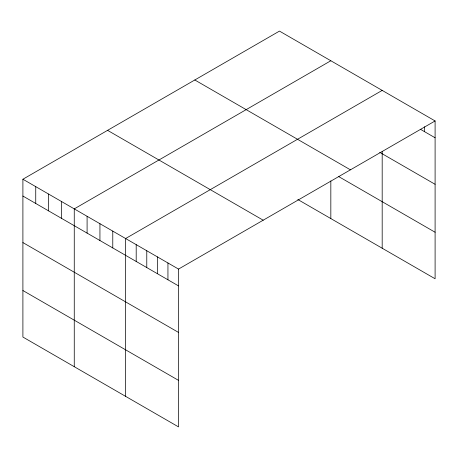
<?xml version="1.0" encoding="UTF-8"?>
<svg xmlns="http://www.w3.org/2000/svg" width="458" height="458" viewBox="0 0 458 458"><rect width="100%" height="100%" fill="white"/><g stroke="black" fill="none" stroke-linecap="round" stroke-linejoin="round"><path stroke-width="0.69" d="M22.9 179.233L178.528 269.081L178.528 426.902L22.9 337.048L22.9 179.233L279.472 31.098L435.1 120.952L435.1 278.767L297.815 199.511M330.831 60.754L74.259 208.882L74.259 366.698M382.184 90.403L125.612 238.532L125.612 396.347M178.528 269.081L435.1 120.952M420.404 129.282L435.1 137.772M379.739 152.337L435.1 184.299M194.805 79.984L350.433 169.832M338.777 176.628L435.1 232.24M107.567 130.347L263.195 220.201M22.9 196.047L178.528 285.901M22.9 242.58L178.528 332.428M22.9 290.521L178.528 380.369M424.514 126.757L424.514 131.658M382.184 151.695L382.184 248.219M330.831 180.933L330.831 218.569M167.943 262.972L167.943 279.792M157.363 256.864L157.363 273.678M146.778 250.755L146.778 267.569M136.198 244.641L136.198 261.461M112.777 231.118L112.777 247.938M99.936 223.704L99.936 240.524M87.094 216.296L87.094 233.111M61.418 201.468L61.418 218.289M48.577 194.055L48.577 210.875M35.741 186.646L35.741 203.461"/></g></svg>
